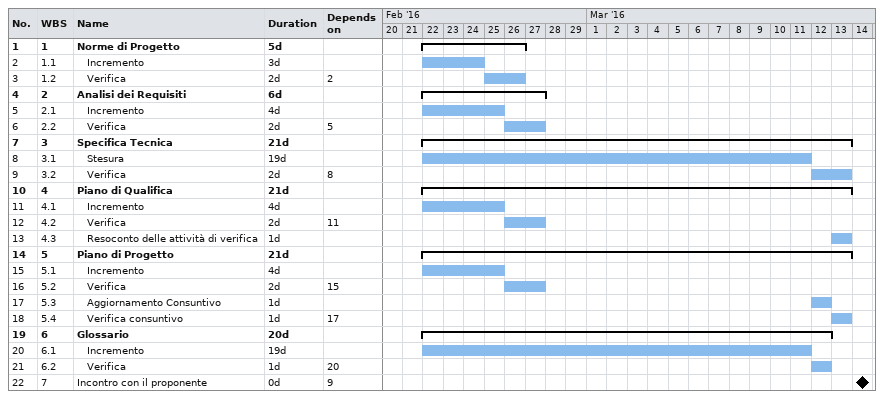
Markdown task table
| ID | WBS | Task | Duration | Start | Finish | Predecessors |
|---|---|---|---|---|---|---|
| 1 | 1 | **Norme di Progetto** | 5d | 2016-02-22 | 2016-02-26 |  |
| 2 | 1.1 | Incremento | 3d | 2016-02-22 | 2016-02-24 |  |
| 3 | 1.2 | Verifica | 2d | 2016-02-25 | 2016-02-26 | 2 |
| 4 | 2 | **Analisi dei Requisiti** | 6d | 2016-02-22 | 2016-02-27 |  |
| 5 | 2.1 | Incremento | 4d | 2016-02-22 | 2016-02-25 |  |
| 6 | 2.2 | Verifica | 2d | 2016-02-26 | 2016-02-27 | 5 |
| 7 | 3 | **Specifica Tecnica** | 21d | 2016-02-22 | 2016-03-13 |  |
| 8 | 3.1 | Stesura | 19d | 2016-02-22 | 2016-03-11 |  |
| 9 | 3.2 | Verifica | 2d | 2016-03-12 | 2016-03-13 | 8 |
| 10 | 4 | **Piano di Qualifica** | 21d | 2016-02-22 | 2016-03-13 |  |
| 11 | 4.1 | Incremento | 4d | 2016-02-22 | 2016-02-25 |  |
| 12 | 4.2 | Verifica | 2d | 2016-02-26 | 2016-02-27 | 11 |
| 13 | 4.3 | Resoconto delle attività di verifica | 1d | 2016-03-13 | 2016-03-13 |  |
| 14 | 5 | **Piano di Progetto** | 21d | 2016-02-22 | 2016-03-13 |  |
| 15 | 5.1 | Incremento | 4d | 2016-02-22 | 2016-02-25 |  |
| 16 | 5.2 | Verifica | 2d | 2016-02-26 | 2016-02-27 | 15 |
| 17 | 5.3 | Aggiornamento Consuntivo | 1d | 2016-03-12 | 2016-03-12 |  |
| 18 | 5.4 | Verifica consuntivo | 1d | 2016-03-13 | 2016-03-13 | 17 |
| 19 | 6 | **Glossario** | 20d | 2016-02-22 | 2016-03-12 |  |
| 20 | 6.1 | Incremento | 19d | 2016-02-22 | 2016-03-11 |  |
| 21 | 6.2 | Verifica | 1d | 2016-03-12 | 2016-03-12 | 20 |
| 22 | 7 | Incontro con il proponente | 0d | 2016-03-14 | 2016-03-14 | 9 |
